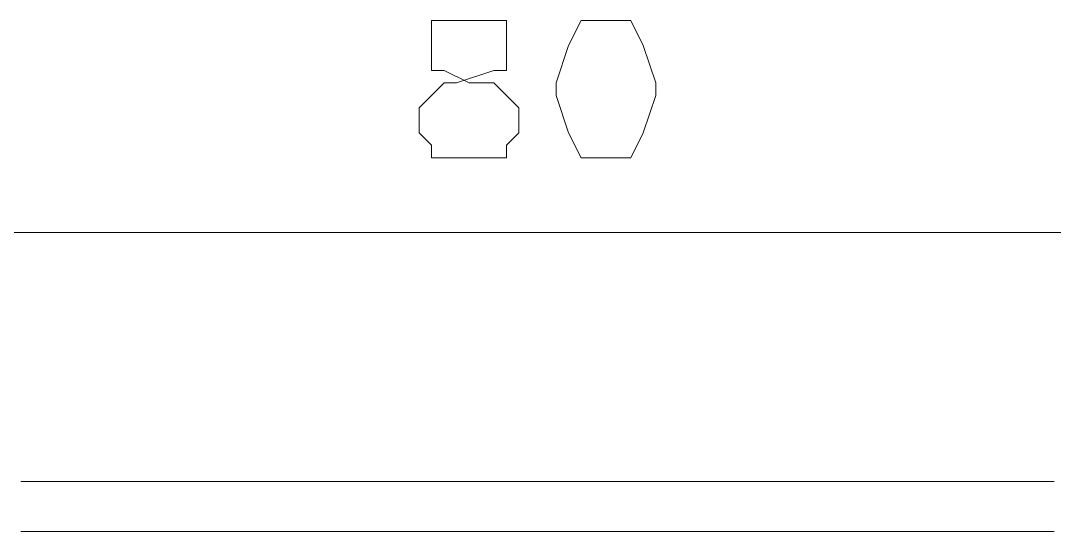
# Model space of a CAD drawing. Header units: inches. Extents: x 0.2 to 10.8, y 0.5 to 8.
# Drawn here: x 3.695 to 3.8333, y 5.3883 to 5.4567 of the extents above; entities that cross this region are included whole.
import ezdxf

# ---------------------------------------------------------------- set-up
doc = ezdxf.new("R2010")
doc.units = ezdxf.units.IN
doc.header["$MEASUREMENT"] = 0
doc.layers.add('PDF_Geometry', color=7, linetype='Continuous')

msp = doc.modelspace()

# ---------------------------------------------------------------- linework, layer by layer
at = {"layer": 'PDF_Geometry', "lineweight": 13}
for points in [[(3.75333, 5.45667), (3.75, 5.45667), (3.75, 5.455), (3.75, 5.45333), (3.75, 5.45), (3.75167, 5.45), (3.755, 5.44833), (3.75833, 5.44833), (3.76, 5.44667), (3.76167, 5.445), (3.76167, 5.44167), (3.76, 5.44), (3.76, 5.43833), (3.75667, 5.43833), (3.75333, 5.43833), (3.75, 5.43833), (3.75, 5.44), (3.74833, 5.44167), (3.74833, 5.445), (3.75, 5.44667), (3.75167, 5.44833), (3.75333, 5.44833), (3.75833, 5.45), (3.76, 5.45), (3.76, 5.45333), (3.76, 5.455), (3.76, 5.45667), (3.75667, 5.45667), (3.75333, 5.45667)], [(3.77167, 5.45667), (3.77, 5.45667), (3.76833, 5.45333), (3.76667, 5.44833), (3.76667, 5.44667), (3.76833, 5.44167), (3.77, 5.43833), (3.77167, 5.43833), (3.775, 5.43833), (3.77667, 5.43833), (3.77833, 5.44167), (3.78, 5.44667), (3.78, 5.44833), (3.77833, 5.45333), (3.77667, 5.45667), (3.775, 5.45667), (3.77167, 5.45667)], [(3.55333, 5.42833), (3.97333, 5.42833)], [(3.695, 5.395), (3.69667, 5.395)], [(3.695, 5.395), (3.69667, 5.395)], [(3.69667, 5.395), (3.69833, 5.395)], [(3.69833, 5.395), (3.7, 5.395)], [(3.69833, 5.395), (3.7, 5.395)], [(3.7, 5.395), (3.70167, 5.395)], [(3.7, 5.395), (3.70167, 5.395)], [(3.70167, 5.395), (3.70333, 5.395)], [(3.70167, 5.395), (3.70333, 5.395)], [(3.70333, 5.395), (3.705, 5.395)], [(3.705, 5.395), (3.70667, 5.395)], [(3.705, 5.395), (3.70667, 5.395)], [(3.70667, 5.395), (3.70833, 5.395)], [(3.70667, 5.395), (3.70833, 5.395)], [(3.70833, 5.395), (3.71, 5.395)], [(3.70833, 5.395), (3.71, 5.395)], [(3.71, 5.395), (3.71167, 5.395)], [(3.71167, 5.395), (3.71333, 5.395)], [(3.71167, 5.395), (3.71333, 5.395)], [(3.71333, 5.395), (3.715, 5.395)], [(3.71333, 5.395), (3.715, 5.395)], [(3.715, 5.395), (3.71667, 5.395)], [(3.715, 5.395), (3.71667, 5.395)], [(3.71667, 5.395), (3.71833, 5.395)], [(3.71667, 5.395), (3.71833, 5.395)], [(3.71833, 5.395), (3.72, 5.395)], [(3.72, 5.395), (3.72167, 5.395)], [(3.72, 5.395), (3.72167, 5.395)], [(3.72167, 5.395), (3.72333, 5.395)], [(3.72167, 5.395), (3.72333, 5.395)], [(3.72333, 5.395), (3.725, 5.395)], [(3.72333, 5.395), (3.725, 5.395)], [(3.725, 5.395), (3.72667, 5.395)], [(3.72667, 5.395), (3.72833, 5.395)], [(3.72667, 5.395), (3.72833, 5.395)], [(3.72833, 5.395), (3.73, 5.395)], [(3.72833, 5.395), (3.73, 5.395)], [(3.73, 5.395), (3.73167, 5.395)], [(3.73, 5.395), (3.73167, 5.395)], [(3.73167, 5.395), (3.73333, 5.395)], [(3.73333, 5.395), (3.735, 5.395)], [(3.73333, 5.395), (3.735, 5.395)], [(3.735, 5.395), (3.73667, 5.395)], [(3.735, 5.395), (3.73667, 5.395)], [(3.73667, 5.395), (3.73833, 5.395)], [(3.73667, 5.395), (3.73833, 5.395)], [(3.73833, 5.395), (3.74, 5.395)], [(3.74, 5.395), (3.74167, 5.395)], [(3.74, 5.395), (3.74167, 5.395)], [(3.74167, 5.395), (3.74333, 5.395)], [(3.74167, 5.395), (3.74333, 5.395)], [(3.74333, 5.395), (3.745, 5.395)], [(3.74333, 5.395), (3.745, 5.395)], [(3.745, 5.395), (3.74667, 5.395)], [(3.745, 5.395), (3.74667, 5.395)], [(3.74667, 5.395), (3.74833, 5.395)], [(3.74833, 5.395), (3.75, 5.395)], [(3.74833, 5.395), (3.75, 5.395)], [(3.75, 5.395), (3.75167, 5.395)], [(3.75, 5.395), (3.75167, 5.395)], [(3.75167, 5.395), (3.75333, 5.395)], [(3.75167, 5.395), (3.75333, 5.395)], [(3.75333, 5.395), (3.755, 5.395)], [(3.755, 5.395), (3.75667, 5.395)], [(3.755, 5.395), (3.75667, 5.395)], [(3.75667, 5.395), (3.75833, 5.395)], [(3.75667, 5.395), (3.75833, 5.395)], [(3.75833, 5.395), (3.76, 5.395)], [(3.75833, 5.395), (3.76, 5.395)], [(3.76, 5.395), (3.76167, 5.395)], [(3.76167, 5.395), (3.76333, 5.395)], [(3.76167, 5.395), (3.76333, 5.395)], [(3.76333, 5.395), (3.765, 5.395)], [(3.76333, 5.395), (3.765, 5.395)], [(3.765, 5.395), (3.76667, 5.395)], [(3.765, 5.395), (3.76667, 5.395)], [(3.76667, 5.395), (3.76833, 5.395)], [(3.76833, 5.395), (3.77, 5.395)], [(3.76833, 5.395), (3.77, 5.395)], [(3.77, 5.395), (3.77167, 5.395)], [(3.77, 5.395), (3.77167, 5.395)], [(3.77167, 5.395), (3.77333, 5.395)], [(3.77167, 5.395), (3.77333, 5.395)], [(3.77333, 5.395), (3.775, 5.395)], [(3.77333, 5.395), (3.775, 5.395)], [(3.775, 5.395), (3.77667, 5.395)], [(3.77667, 5.395), (3.77833, 5.395)], [(3.77667, 5.395), (3.77833, 5.395)], [(3.77833, 5.395), (3.78, 5.395)], [(3.77833, 5.395), (3.78, 5.395)], [(3.78, 5.395), (3.78167, 5.395)], [(3.78, 5.395), (3.78167, 5.395)], [(3.78167, 5.395), (3.78333, 5.395)], [(3.78333, 5.395), (3.785, 5.395)], [(3.78333, 5.395), (3.785, 5.395)], [(3.785, 5.395), (3.78667, 5.395)], [(3.785, 5.395), (3.78667, 5.395)], [(3.78667, 5.395), (3.78833, 5.395)], [(3.78667, 5.395), (3.78833, 5.395)], [(3.78833, 5.395), (3.79, 5.395)], [(3.79, 5.395), (3.79167, 5.395)], [(3.79, 5.395), (3.79167, 5.395)], [(3.79167, 5.395), (3.79333, 5.395)], [(3.79167, 5.395), (3.79333, 5.395)], [(3.79333, 5.395), (3.795, 5.395)], [(3.79333, 5.395), (3.795, 5.395)], [(3.795, 5.395), (3.79667, 5.395)], [(3.79667, 5.395), (3.79833, 5.395)], [(3.79667, 5.395), (3.79833, 5.395)], [(3.79833, 5.395), (3.8, 5.395)], [(3.79833, 5.395), (3.8, 5.395)], [(3.8, 5.395), (3.80167, 5.395)], [(3.8, 5.395), (3.80167, 5.395)], [(3.80167, 5.395), (3.80333, 5.395)], [(3.80167, 5.395), (3.80333, 5.395)], [(3.80333, 5.395), (3.805, 5.395)], [(3.80333, 5.395), (3.805, 5.395)], [(3.805, 5.395), (3.80667, 5.395)], [(3.80667, 5.395), (3.80833, 5.395)], [(3.80667, 5.395), (3.80833, 5.395)], [(3.80833, 5.395), (3.81, 5.395)], [(3.80833, 5.395), (3.81, 5.395)], [(3.81, 5.395), (3.81167, 5.395)], [(3.81, 5.395), (3.81167, 5.395)], [(3.81167, 5.395), (3.81333, 5.395)], [(3.81333, 5.395), (3.815, 5.395)], [(3.81333, 5.395), (3.815, 5.395)], [(3.815, 5.395), (3.81667, 5.395)], [(3.815, 5.395), (3.81667, 5.395)], [(3.81667, 5.395), (3.81833, 5.395)], [(3.81667, 5.395), (3.81833, 5.395)], [(3.81833, 5.395), (3.82, 5.395)], [(3.82, 5.395), (3.82167, 5.395)], [(3.82, 5.395), (3.82167, 5.395)], [(3.82167, 5.395), (3.82333, 5.395)], [(3.82167, 5.395), (3.82333, 5.395)], [(3.82333, 5.395), (3.825, 5.395)], [(3.82333, 5.395), (3.825, 5.395)], [(3.825, 5.395), (3.82667, 5.395)], [(3.82667, 5.395), (3.82833, 5.395)], [(3.82667, 5.395), (3.82833, 5.395)], [(3.82833, 5.395), (3.83, 5.395)], [(3.82833, 5.395), (3.83, 5.395)], [(3.83, 5.395), (3.83167, 5.395)], [(3.83, 5.395), (3.83167, 5.395)], [(3.83167, 5.395), (3.83333, 5.395)], [(3.83167, 5.395), (3.83333, 5.395)], [(3.695, 5.38833), (3.69667, 5.38833)], [(3.695, 5.38833), (3.69667, 5.38833)], [(3.69667, 5.38833), (3.69833, 5.38833)], [(3.69833, 5.38833), (3.7, 5.38833)], [(3.69833, 5.38833), (3.7, 5.38833)], [(3.7, 5.38833), (3.70167, 5.38833)], [(3.7, 5.38833), (3.70167, 5.38833)], [(3.70167, 5.38833), (3.70333, 5.38833)], [(3.70167, 5.38833), (3.70333, 5.38833)], [(3.70333, 5.38833), (3.705, 5.38833)], [(3.705, 5.38833), (3.70667, 5.38833)], [(3.705, 5.38833), (3.70667, 5.38833)], [(3.70667, 5.38833), (3.70833, 5.38833)], [(3.70667, 5.38833), (3.70833, 5.38833)], [(3.70833, 5.38833), (3.71, 5.38833)], [(3.70833, 5.38833), (3.71, 5.38833)], [(3.71, 5.38833), (3.71167, 5.38833)], [(3.71167, 5.38833), (3.71333, 5.38833)], [(3.71167, 5.38833), (3.71333, 5.38833)], [(3.71333, 5.38833), (3.715, 5.38833)], [(3.71333, 5.38833), (3.715, 5.38833)], [(3.715, 5.38833), (3.71667, 5.38833)], [(3.715, 5.38833), (3.71667, 5.38833)], [(3.71667, 5.38833), (3.71833, 5.38833)], [(3.71667, 5.38833), (3.71833, 5.38833)], [(3.71833, 5.38833), (3.72, 5.38833)], [(3.72, 5.38833), (3.72167, 5.38833)], [(3.72, 5.38833), (3.72167, 5.38833)], [(3.72167, 5.38833), (3.72333, 5.38833)], [(3.72167, 5.38833), (3.72333, 5.38833)], [(3.72333, 5.38833), (3.725, 5.38833)], [(3.72333, 5.38833), (3.725, 5.38833)], [(3.725, 5.38833), (3.72667, 5.38833)], [(3.72667, 5.38833), (3.72833, 5.38833)], [(3.72667, 5.38833), (3.72833, 5.38833)], [(3.72833, 5.38833), (3.73, 5.38833)], [(3.72833, 5.38833), (3.73, 5.38833)], [(3.73, 5.38833), (3.73167, 5.38833)], [(3.73, 5.38833), (3.73167, 5.38833)], [(3.73167, 5.38833), (3.73333, 5.38833)], [(3.73333, 5.38833), (3.735, 5.38833)], [(3.73333, 5.38833), (3.735, 5.38833)], [(3.735, 5.38833), (3.73667, 5.38833)], [(3.735, 5.38833), (3.73667, 5.38833)], [(3.73667, 5.38833), (3.73833, 5.38833)], [(3.73667, 5.38833), (3.73833, 5.38833)], [(3.73833, 5.38833), (3.74, 5.38833)], [(3.74, 5.38833), (3.74167, 5.38833)], [(3.74, 5.38833), (3.74167, 5.38833)], [(3.74167, 5.38833), (3.74333, 5.38833)], [(3.74167, 5.38833), (3.74333, 5.38833)], [(3.74333, 5.38833), (3.745, 5.38833)], [(3.74333, 5.38833), (3.745, 5.38833)], [(3.745, 5.38833), (3.74667, 5.38833)], [(3.745, 5.38833), (3.74667, 5.38833)], [(3.74667, 5.38833), (3.74833, 5.38833)], [(3.74833, 5.38833), (3.75, 5.38833)], [(3.74833, 5.38833), (3.75, 5.38833)], [(3.75, 5.38833), (3.75167, 5.38833)], [(3.75, 5.38833), (3.75167, 5.38833)], [(3.75167, 5.38833), (3.75333, 5.38833)], [(3.75167, 5.38833), (3.75333, 5.38833)], [(3.75333, 5.38833), (3.755, 5.38833)], [(3.755, 5.38833), (3.75667, 5.38833)], [(3.755, 5.38833), (3.75667, 5.38833)], [(3.75667, 5.38833), (3.75833, 5.38833)], [(3.75667, 5.38833), (3.75833, 5.38833)], [(3.75833, 5.38833), (3.76, 5.38833)], [(3.75833, 5.38833), (3.76, 5.38833)], [(3.76, 5.38833), (3.76167, 5.38833)], [(3.76167, 5.38833), (3.76333, 5.38833)], [(3.76167, 5.38833), (3.76333, 5.38833)], [(3.76333, 5.38833), (3.765, 5.38833)], [(3.76333, 5.38833), (3.765, 5.38833)], [(3.765, 5.38833), (3.76667, 5.38833)], [(3.765, 5.38833), (3.76667, 5.38833)], [(3.76667, 5.38833), (3.76833, 5.38833)], [(3.76833, 5.38833), (3.77, 5.38833)], [(3.76833, 5.38833), (3.77, 5.38833)], [(3.77, 5.38833), (3.77167, 5.38833)], [(3.77, 5.38833), (3.77167, 5.38833)], [(3.77167, 5.38833), (3.77333, 5.38833)], [(3.77167, 5.38833), (3.77333, 5.38833)], [(3.77333, 5.38833), (3.775, 5.38833)], [(3.77333, 5.38833), (3.775, 5.38833)], [(3.775, 5.38833), (3.77667, 5.38833)], [(3.77667, 5.38833), (3.77833, 5.38833)], [(3.77667, 5.38833), (3.77833, 5.38833)], [(3.77833, 5.38833), (3.78, 5.38833)], [(3.77833, 5.38833), (3.78, 5.38833)], [(3.78, 5.38833), (3.78167, 5.38833)], [(3.78, 5.38833), (3.78167, 5.38833)], [(3.78167, 5.38833), (3.78333, 5.38833)], [(3.78333, 5.38833), (3.785, 5.38833)], [(3.78333, 5.38833), (3.785, 5.38833)], [(3.785, 5.38833), (3.78667, 5.38833)], [(3.785, 5.38833), (3.78667, 5.38833)], [(3.78667, 5.38833), (3.78833, 5.38833)], [(3.78667, 5.38833), (3.78833, 5.38833)], [(3.78833, 5.38833), (3.79, 5.38833)], [(3.79, 5.38833), (3.79167, 5.38833)], [(3.79, 5.38833), (3.79167, 5.38833)], [(3.79167, 5.38833), (3.79333, 5.38833)], [(3.79167, 5.38833), (3.79333, 5.38833)], [(3.79333, 5.38833), (3.795, 5.38833)], [(3.79333, 5.38833), (3.795, 5.38833)], [(3.795, 5.38833), (3.79667, 5.38833)], [(3.79667, 5.38833), (3.79833, 5.38833)], [(3.79667, 5.38833), (3.79833, 5.38833)], [(3.79833, 5.38833), (3.8, 5.38833)], [(3.79833, 5.38833), (3.8, 5.38833)], [(3.8, 5.38833), (3.80167, 5.38833)], [(3.8, 5.38833), (3.80167, 5.38833)], [(3.80167, 5.38833), (3.80333, 5.38833)], [(3.80167, 5.38833), (3.80333, 5.38833)], [(3.80333, 5.38833), (3.805, 5.38833)], [(3.80333, 5.38833), (3.805, 5.38833)], [(3.805, 5.38833), (3.80667, 5.38833)], [(3.80667, 5.38833), (3.80833, 5.38833)], [(3.80667, 5.38833), (3.80833, 5.38833)], [(3.80833, 5.38833), (3.81, 5.38833)], [(3.80833, 5.38833), (3.81, 5.38833)], [(3.81, 5.38833), (3.81167, 5.38833)], [(3.81, 5.38833), (3.81167, 5.38833)], [(3.81167, 5.38833), (3.81333, 5.38833)], [(3.81333, 5.38833), (3.815, 5.38833)], [(3.81333, 5.38833), (3.815, 5.38833)], [(3.815, 5.38833), (3.81667, 5.38833)], [(3.815, 5.38833), (3.81667, 5.38833)], [(3.81667, 5.38833), (3.81833, 5.38833)], [(3.81667, 5.38833), (3.81833, 5.38833)], [(3.81833, 5.38833), (3.82, 5.38833)], [(3.82, 5.38833), (3.82167, 5.38833)], [(3.82, 5.38833), (3.82167, 5.38833)], [(3.82167, 5.38833), (3.82333, 5.38833)], [(3.82167, 5.38833), (3.82333, 5.38833)], [(3.82333, 5.38833), (3.825, 5.38833)], [(3.82333, 5.38833), (3.825, 5.38833)], [(3.825, 5.38833), (3.82667, 5.38833)], [(3.82667, 5.38833), (3.82833, 5.38833)], [(3.82667, 5.38833), (3.82833, 5.38833)], [(3.82833, 5.38833), (3.83, 5.38833)], [(3.82833, 5.38833), (3.83, 5.38833)], [(3.83, 5.38833), (3.83167, 5.38833)], [(3.83, 5.38833), (3.83167, 5.38833)], [(3.83167, 5.38833), (3.83333, 5.38833)], [(3.83167, 5.38833), (3.83333, 5.38833)]]:
    msp.add_lwpolyline(points, dxfattribs=at)

doc.saveas('drawing.dxf')
